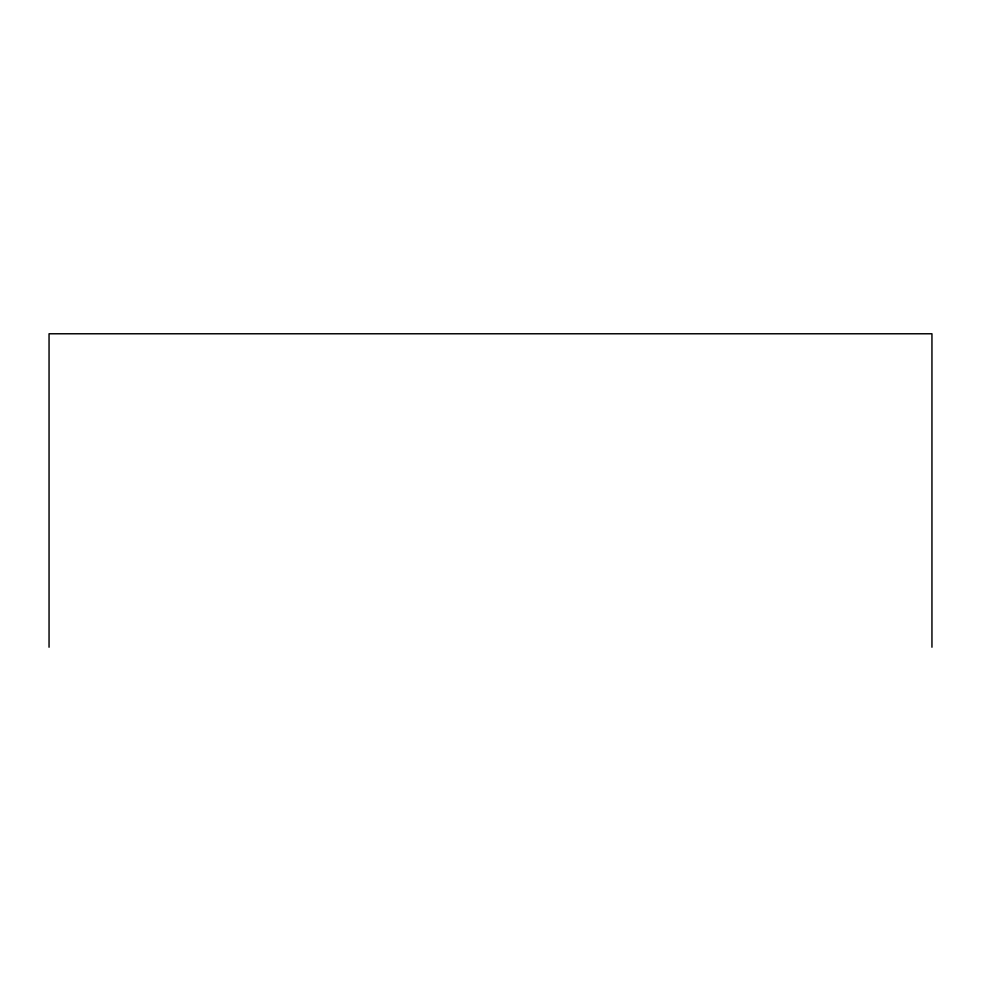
<?xml version="1.0" encoding="UTF-8"?>
<svg xmlns="http://www.w3.org/2000/svg" width="981" height="981" viewBox="0 0 981 981"><rect width="100%" height="100%" fill="white"/><g stroke="black" fill="none" stroke-linecap="round" stroke-linejoin="round"><path stroke-width="1.47" d="M931.95 647.227L931.95 333.773L49.05 333.773L49.05 647.227"/></g></svg>
